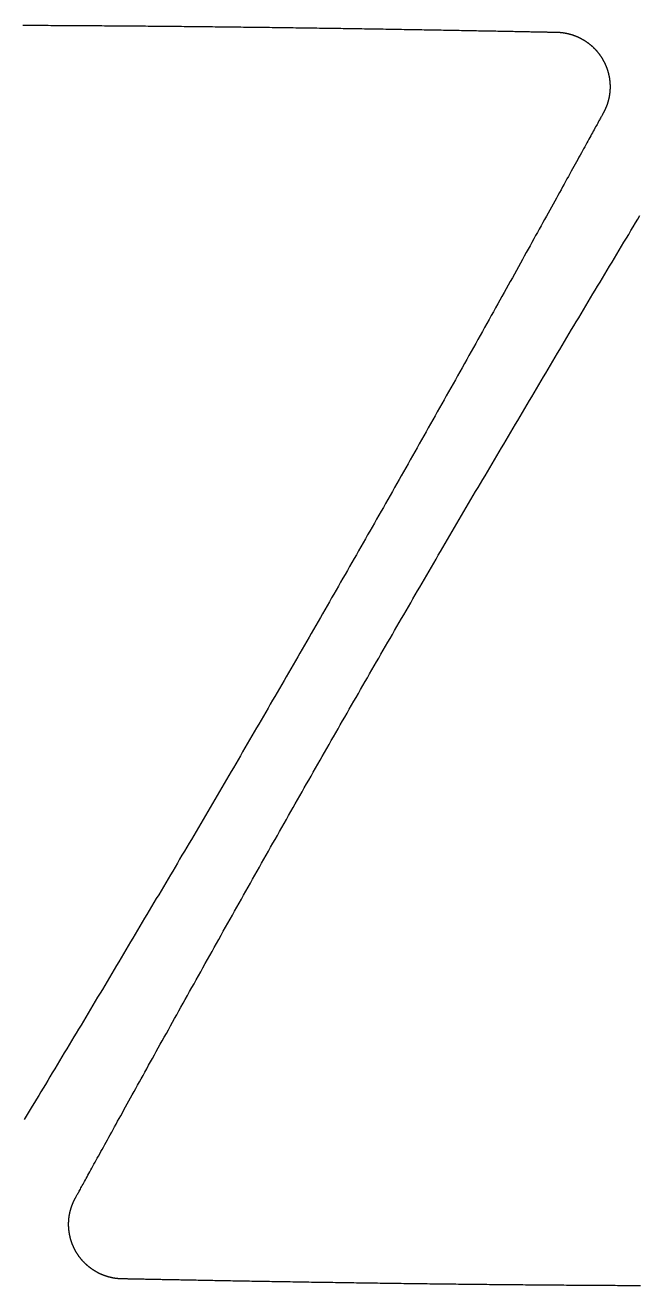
# Model space of a CAD drawing. Extents: x -3 to 136, y 0 to 121.
# Drawn here: x 85.12 to 97.9, y 33.18 to 59.41 of the extents above; entities that cross this region are included whole.
import ezdxf

# ---------------------------------------------------------------- set-up
doc = ezdxf.new("R2010")
doc.units = 0
doc.layers.get('0').update_dxf_attribs({"linetype": 'CONTINUOUS'})

msp = doc.modelspace()

# ---------------------------------------------------------------- linework, layer by layer
for points in [[(85.0726, 59.4125, 0), (85.1257, 59.4122, 0), (85.1789, 59.412, 0), (85.232, 59.4118, 0), (85.2851, 59.4116, 0), (85.3383, 59.4113, 0), (85.3914, 59.4111, 0), (85.4445, 59.4108, 0), (85.4977, 59.4106, 0), (85.5508, 59.4103, 0), (85.604, 59.4101, 0), (85.6571, 59.4098, 0), (85.7103, 59.4095, 0), (85.7634, 59.4093, 0), (85.8166, 59.409, 0), (85.8697, 59.4087, 0), (85.9229, 59.4084, 0), (85.9761, 59.4081, 0), (86.0292, 59.4078, 0), (86.0824, 59.4075, 0), (86.1356, 59.4072, 0), (86.1888, 59.4069, 0), (86.242, 59.4065, 0), (86.2952, 59.4062, 0), (86.3484, 59.4059, 0), (86.4016, 59.4055, 0), (86.4548, 59.4052, 0), (86.508, 59.4049, 0), (86.5612, 59.4045, 0), (86.6145, 59.4041, 0), (86.6677, 59.4038, 0), (86.721, 59.4034, 0), (86.7742, 59.403, 0), (86.8275, 59.4027, 0), (86.8808, 59.4023, 0), (86.9341, 59.4019, 0), (86.9874, 59.4015, 0), (87.0407, 59.4011, 0), (87.094, 59.4007, 0), (87.1473, 59.4003, 0), (87.2007, 59.3999, 0), (87.254, 59.3994, 0), (87.3074, 59.399, 0), (87.3607, 59.3986, 0), (87.4141, 59.3981, 0), (87.4675, 59.3977, 0), (87.5209, 59.3973, 0), (87.5744, 59.3968, 0), (87.6278, 59.3963, 0), (87.6812, 59.3959, 0), (87.7347, 59.3954, 0), (87.7882, 59.3949, 0), (87.8417, 59.3945, 0), (87.8952, 59.394, 0), (87.9487, 59.3935, 0), (88.0022, 59.393, 0), (88.0557, 59.3925, 0), (88.1093, 59.392, 0), (88.1629, 59.3915, 0), (88.2165, 59.391, 0), (88.2701, 59.3905, 0), (88.3237, 59.3899, 0), (88.3774, 59.3894, 0), (88.431, 59.3889, 0), (88.4847, 59.3883, 0), (88.5384, 59.3878, 0), (88.5921, 59.3873, 0), (88.6458, 59.3867, 0), (88.6996, 59.3861, 0), (88.7533, 59.3856, 0), (88.8071, 59.385, 0), (88.8609, 59.3844, 0), (88.9147, 59.3839, 0), (88.9686, 59.3833, 0), (89.0225, 59.3827, 0), (89.0763, 59.3821, 0), (89.1302, 59.3815, 0), (89.1842, 59.3809, 0), (89.2381, 59.3803, 0), (89.2921, 59.3797, 0), (89.3461, 59.3791, 0), (89.4001, 59.3784, 0), (89.4541, 59.3778, 0), (89.5082, 59.3772, 0), (89.5622, 59.3765, 0), (89.6163, 59.3759, 0), (89.6705, 59.3752, 0), (89.7246, 59.3746, 0), (89.7788, 59.3739, 0), (89.833, 59.3733, 0), (89.8872, 59.3726, 0), (89.9415, 59.3719, 0), (89.9957, 59.3712, 0), (90.05, 59.3706, 0), (90.1043, 59.3699, 0), (90.1587, 59.3692, 0), (90.2131, 59.3685, 0), (90.2675, 59.3678, 0), (90.3219, 59.3671, 0), (90.3763, 59.3664, 0), (90.4308, 59.3656, 0), (90.4853, 59.3649, 0), (90.5399, 59.3642, 0), (90.5944, 59.3634, 0), (90.649, 59.3627, 0), (90.7036, 59.362, 0), (90.7583, 59.3612, 0), (90.813, 59.3605, 0), (90.8677, 59.3597, 0), (90.9224, 59.3589, 0), (90.9772, 59.3582, 0), (91.032, 59.3574, 0), (91.0868, 59.3566, 0), (91.1417, 59.3558, 0), (91.1966, 59.3551, 0), (91.2515, 59.3543, 0), (91.3064, 59.3535, 0), (91.3614, 59.3527, 0), (91.4164, 59.3519, 0), (91.4715, 59.351, 0), (91.5266, 59.3502, 0), (91.5817, 59.3494, 0), (91.6368, 59.3486, 0), (91.692, 59.3477, 0), (91.7472, 59.3469, 0), (91.8025, 59.3461, 0), (91.8578, 59.3452, 0), (91.9131, 59.3444, 0), (91.9685, 59.3435, 0), (92.0239, 59.3427, 0), (92.0793, 59.3418, 0), (92.1347, 59.3409, 0), (92.1902, 59.34, 0), (92.2458, 59.3392, 0), (92.3013, 59.3383, 0), (92.3569, 59.3374, 0), (92.4126, 59.3365, 0), (92.4683, 59.3356, 0), (92.5239, 59.3347, 0), (92.5793, 59.3338, 0), (92.6345, 59.3329, 0), (92.6895, 59.332, 0), (92.7442, 59.3311, 0), (92.7987, 59.3302, 0), (92.853, 59.3293, 0), (92.907, 59.3284, 0), (92.9607, 59.3274, 0), (93.0143, 59.3265, 0), (93.0675, 59.3256, 0), (93.1205, 59.3247, 0), (93.1732, 59.3238, 0), (93.2256, 59.3229, 0), (93.2778, 59.322, 0), (93.3297, 59.3211, 0), (93.3812, 59.3202, 0), (93.4325, 59.3194, 0), (93.4835, 59.3185, 0), (93.5342, 59.3176, 0), (93.5845, 59.3167, 0), (93.6346, 59.3158, 0), (93.6843, 59.3149, 0), (93.7337, 59.314, 0), (93.7828, 59.3132, 0), (93.8315, 59.3123, 0), (93.8799, 59.3114, 0), (93.928, 59.3106, 0), (93.9756, 59.3097, 0), (94.023, 59.3089, 0), (94.07, 59.308, 0), (94.1166, 59.3072, 0), (94.1628, 59.3063, 0), (94.2087, 59.3055, 0), (94.2541, 59.3046, 0), (94.2992, 59.3038, 0), (94.3439, 59.303, 0), (94.3882, 59.3022, 0), (94.4321, 59.3013, 0), (94.4756, 59.3005, 0), (94.5187, 59.2997, 0), (94.5613, 59.2989, 0), (94.6036, 59.2981, 0), (94.6454, 59.2974, 0), (94.6868, 59.2966, 0), (94.7277, 59.2958, 0), (94.7682, 59.295, 0), (94.8082, 59.2943, 0), (94.8478, 59.2935, 0), (94.887, 59.2928, 0), (94.9256, 59.2921, 0), (94.9638, 59.2913, 0), (95.0016, 59.2906, 0), (95.0388, 59.2899, 0), (95.0756, 59.2892, 0), (95.1119, 59.2885, 0), (95.1477, 59.2878, 0), (95.183, 59.2871, 0), (95.2177, 59.2864, 0), (95.252, 59.2858, 0), (95.2858, 59.2851, 0), (95.319, 59.2845, 0), (95.3517, 59.2838, 0), (95.3839, 59.2832, 0), (95.4156, 59.2826, 0), (95.4467, 59.282, 0), (95.4773, 59.2814, 0), (95.5073, 59.2808, 0), (95.5368, 59.2802, 0), (95.5657, 59.2797, 0), (95.594, 59.2791, 0), (95.6218, 59.2786, 0), (95.649, 59.278, 0), (95.6756, 59.2775, 0), (95.7016, 59.277, 0), (95.7271, 59.2765, 0), (95.7519, 59.276, 0), (95.7762, 59.2755, 0), (95.7998, 59.2751, 0), (95.8229, 59.2746, 0), (95.8453, 59.2742, 0), (95.8671, 59.2738, 0), (95.8883, 59.2733, 0), (95.9088, 59.2729, 0), (95.9287, 59.2726, 0), (95.948, 59.2722, 0), (95.9666, 59.2718, 0), (95.9846, 59.2715, 0), (96.0019, 59.2711, 0), (96.0186, 59.2708, 0), (96.0346, 59.2705, 0), (96.0499, 59.2702, 0), (96.0645, 59.2699, 0), (96.0785, 59.2697, 0), (96.0918, 59.2694, 0), (96.1043, 59.2692, 0), (96.1162, 59.269, 0), (96.1274, 59.2688, 0), (96.1379, 59.2686, 0), (96.1477, 59.2684, 0), (96.1567, 59.2682, 0), (96.165, 59.2681, 0), (96.1726, 59.268, 0), (96.1795, 59.2679, 0), (96.1857, 59.2678, 0)], [(96.1857, 59.2678, 0), (96.1909, 59.2677, 0), (96.1961, 59.2676, 0), (96.2014, 59.2674, 0), (96.2066, 59.2672, 0), (96.2119, 59.2671, 0), (96.2171, 59.2668, 0), (96.2223, 59.2666, 0), (96.2276, 59.2663, 0), (96.2328, 59.2661, 0), (96.2381, 59.2657, 0), (96.2433, 59.2654, 0), (96.2485, 59.265, 0), (96.2537, 59.2647, 0), (96.259, 59.2643, 0), (96.2642, 59.2638, 0), (96.2694, 59.2634, 0), (96.2746, 59.2629, 0), (96.2798, 59.2624, 0), (96.285, 59.2618, 0), (96.2902, 59.2613, 0), (96.2955, 59.2607, 0), (96.3007, 59.2601, 0), (96.3059, 59.2595, 0), (96.3111, 59.2588, 0), (96.3162, 59.2582, 0), (96.3214, 59.2575, 0), (96.3266, 59.2567, 0), (96.3318, 59.256, 0), (96.337, 59.2552, 0), (96.3422, 59.2544, 0), (96.3473, 59.2536, 0), (96.3525, 59.2528, 0), (96.3577, 59.2519, 0), (96.3628, 59.251, 0), (96.368, 59.2501, 0), (96.3731, 59.2491, 0), (96.3783, 59.2482, 0), (96.3834, 59.2472, 0), (96.3886, 59.2462, 0), (96.3937, 59.2451, 0), (96.3988, 59.2441, 0), (96.404, 59.243, 0), (96.4091, 59.2419, 0), (96.4142, 59.2408, 0), (96.4193, 59.2396, 0), (96.4244, 59.2384, 0), (96.4295, 59.2372, 0), (96.4346, 59.236, 0), (96.4397, 59.2347, 0), (96.4448, 59.2335, 0), (96.4499, 59.2322, 0), (96.455, 59.2308, 0), (96.46, 59.2295, 0), (96.4651, 59.2281, 0), (96.4702, 59.2267, 0), (96.4752, 59.2253, 0), (96.4803, 59.2239, 0), (96.4853, 59.2224, 0), (96.4903, 59.2209, 0), (96.4953, 59.2194, 0), (96.5004, 59.2179, 0), (96.5054, 59.2163, 0), (96.5104, 59.2148, 0), (96.5154, 59.2132, 0), (96.5203, 59.2115, 0), (96.5253, 59.2099, 0), (96.5303, 59.2082, 0), (96.5352, 59.2065, 0), (96.5402, 59.2048, 0), (96.5451, 59.2031, 0), (96.5501, 59.2013, 0), (96.555, 59.1995, 0), (96.5599, 59.1977, 0), (96.5648, 59.1959, 0), (96.5697, 59.194, 0), (96.5746, 59.1921, 0), (96.5795, 59.1902, 0), (96.5844, 59.1883, 0), (96.5892, 59.1864, 0), (96.5941, 59.1844, 0), (96.5989, 59.1824, 0), (96.6038, 59.1804, 0), (96.6086, 59.1784, 0), (96.6134, 59.1763, 0), (96.6182, 59.1743, 0), (96.623, 59.1722, 0), (96.6278, 59.17, 0), (96.6326, 59.1679, 0), (96.6373, 59.1657, 0), (96.6421, 59.1635, 0), (96.6469, 59.1613, 0), (96.6516, 59.1591, 0), (96.6563, 59.1568, 0), (96.661, 59.1546, 0), (96.6658, 59.1523, 0), (96.6704, 59.1499, 0), (96.6751, 59.1476, 0), (96.6798, 59.1452, 0), (96.6845, 59.1429, 0), (96.6891, 59.1404, 0), (96.6938, 59.138, 0), (96.6984, 59.1356, 0), (96.703, 59.1331, 0), (96.7077, 59.1306, 0), (96.7123, 59.1281, 0), (96.7168, 59.1255, 0), (96.7214, 59.123, 0), (96.726, 59.1204, 0), (96.7306, 59.1178, 0), (96.7351, 59.1152, 0), (96.7396, 59.1125, 0), (96.7441, 59.1099, 0), (96.7487, 59.1072, 0), (96.7531, 59.1045, 0), (96.7576, 59.1018, 0), (96.7621, 59.099, 0), (96.7665, 59.0963, 0), (96.771, 59.0935, 0), (96.7754, 59.0907, 0), (96.7798, 59.0878, 0), (96.7842, 59.085, 0), (96.7886, 59.0821, 0), (96.793, 59.0793, 0), (96.7973, 59.0763, 0), (96.8017, 59.0734, 0), (96.806, 59.0705, 0), (96.8103, 59.0675, 0), (96.8146, 59.0645, 0), (96.8189, 59.0615, 0), (96.8231, 59.0585, 0), (96.8274, 59.0555, 0), (96.8316, 59.0524, 0), (96.8359, 59.0493, 0), (96.8401, 59.0462, 0), (96.8443, 59.0431, 0), (96.8485, 59.04, 0), (96.8526, 59.0368, 0), (96.8568, 59.0337, 0), (96.8609, 59.0305, 0), (96.865, 59.0273, 0), (96.8692, 59.024, 0), (96.8732, 59.0208, 0), (96.8773, 59.0175, 0), (96.8814, 59.0142, 0), (96.8854, 59.0109, 0), (96.8895, 59.0076, 0), (96.8935, 59.0043, 0), (96.8975, 59.0009, 0), (96.9015, 58.9975, 0), (96.9054, 58.9941, 0), (96.9094, 58.9907, 0), (96.9133, 58.9873, 0), (96.9173, 58.9838, 0), (96.9212, 58.9804, 0), (96.9251, 58.9769, 0), (96.9289, 58.9734, 0), (96.9328, 58.9699, 0), (96.9366, 58.9663, 0), (96.9405, 58.9628, 0), (96.9443, 58.9592, 0), (96.9481, 58.9556, 0), (96.9518, 58.952, 0), (96.9556, 58.9483, 0), (96.9593, 58.9447, 0), (96.9631, 58.941, 0), (96.9668, 58.9374, 0), (96.9705, 58.9337, 0), (96.9742, 58.9299, 0), (96.9778, 58.9262, 0), (96.9815, 58.9225, 0), (96.9851, 58.9187, 0), (96.9887, 58.9149, 0), (96.9923, 58.9111, 0), (96.9959, 58.9073, 0), (96.9994, 58.9035, 0), (97.003, 58.8996, 0), (97.0065, 58.8958, 0), (97.01, 58.8919, 0), (97.0135, 58.888, 0), (97.017, 58.8841, 0), (97.0204, 58.8801, 0), (97.0239, 58.8762, 0), (97.0273, 58.8722, 0), (97.0307, 58.8682, 0), (97.0341, 58.8642, 0), (97.0374, 58.8602, 0), (97.0408, 58.8562, 0), (97.0441, 58.8521, 0), (97.0474, 58.8481, 0), (97.0507, 58.844, 0), (97.054, 58.8399, 0), (97.0572, 58.8358, 0), (97.0605, 58.8317, 0), (97.0637, 58.8275, 0), (97.0669, 58.8234, 0), (97.0701, 58.8192, 0), (97.0733, 58.815, 0), (97.0764, 58.8108, 0), (97.0795, 58.8066, 0), (97.0826, 58.8024, 0), (97.0857, 58.7981, 0), (97.0888, 58.7939, 0), (97.0918, 58.7896, 0), (97.0948, 58.7853, 0), (97.0978, 58.781, 0), (97.1008, 58.7767, 0), (97.1038, 58.7724, 0), (97.1067, 58.7681, 0), (97.1096, 58.7637, 0), (97.1125, 58.7594, 0), (97.1154, 58.755, 0), (97.1183, 58.7506, 0), (97.1211, 58.7462, 0), (97.1239, 58.7418, 0), (97.1267, 58.7374, 0), (97.1295, 58.733, 0), (97.1323, 58.7285, 0), (97.135, 58.7241, 0), (97.1377, 58.7196, 0), (97.1404, 58.7151, 0), (97.1431, 58.7106, 0), (97.1457, 58.7061, 0), (97.1484, 58.7016, 0), (97.151, 58.6971, 0), (97.1536, 58.6925, 0), (97.1561, 58.688, 0), (97.1587, 58.6834, 0), (97.1612, 58.6789, 0), (97.1637, 58.6743, 0), (97.1662, 58.6697, 0), (97.1687, 58.6651, 0), (97.1711, 58.6605, 0), (97.1735, 58.6558, 0), (97.1759, 58.6512, 0), (97.1783, 58.6465, 0), (97.1807, 58.6419, 0), (97.183, 58.6372, 0), (97.1853, 58.6325, 0), (97.1876, 58.6278, 0), (97.1899, 58.6231, 0), (97.1921, 58.6184, 0), (97.1944, 58.6137, 0), (97.1966, 58.6089, 0), (97.1987, 58.6042, 0), (97.2009, 58.5994, 0), (97.203, 58.5947, 0), (97.2052, 58.5899, 0), (97.2073, 58.5851, 0), (97.2093, 58.5803, 0), (97.2114, 58.5755, 0), (97.2134, 58.5707, 0), (97.2154, 58.5659, 0), (97.2174, 58.561, 0), (97.2194, 58.5562, 0), (97.2213, 58.5513, 0), (97.2233, 58.5465, 0), (97.2252, 58.5416, 0), (97.227, 58.5367, 0), (97.2289, 58.5318, 0), (97.2307, 58.5269, 0), (97.2325, 58.522, 0), (97.2343, 58.5171, 0), (97.2361, 58.5122, 0), (97.2378, 58.5072, 0), (97.2395, 58.5023, 0), (97.2412, 58.4973, 0), (97.2429, 58.4924, 0), (97.2446, 58.4874, 0), (97.2462, 58.4824, 0), (97.2478, 58.4774, 0), (97.2494, 58.4724, 0), (97.251, 58.4674, 0), (97.2525, 58.4624, 0), (97.254, 58.4574, 0), (97.2555, 58.4524, 0), (97.257, 58.4474, 0), (97.2584, 58.4423, 0), (97.2599, 58.4373, 0), (97.2613, 58.4322, 0), (97.2626, 58.4271, 0), (97.264, 58.4221, 0), (97.2653, 58.417, 0), (97.2666, 58.4119, 0), (97.2679, 58.4068, 0), (97.2692, 58.4018, 0), (97.2704, 58.3967, 0), (97.2716, 58.3916, 0), (97.2728, 58.3865, 0), (97.274, 58.3814, 0), (97.2751, 58.3762, 0), (97.2762, 58.3711, 0), (97.2773, 58.366, 0), (97.2784, 58.3609, 0), (97.2794, 58.3558, 0), (97.2805, 58.3506, 0), (97.2815, 58.3455, 0), (97.2824, 58.3403, 0), (97.2834, 58.3352, 0), (97.2843, 58.3301, 0), (97.2852, 58.3249, 0), (97.2861, 58.3197, 0), (97.287, 58.3146, 0), (97.2878, 58.3094, 0), (97.2886, 58.3043, 0), (97.2894, 58.2991, 0), (97.2902, 58.2939, 0), (97.2909, 58.2887, 0), (97.2916, 58.2836, 0), (97.2923, 58.2784, 0), (97.293, 58.2732, 0), (97.2936, 58.268, 0), (97.2942, 58.2628, 0), (97.2948, 58.2576, 0), (97.2954, 58.2524, 0), (97.2959, 58.2473, 0), (97.2965, 58.2421, 0), (97.297, 58.2369, 0), (97.2974, 58.2317, 0), (97.2979, 58.2264, 0), (97.2983, 58.2212, 0), (97.2987, 58.216, 0), (97.2991, 58.2108, 0), (97.2994, 58.2056, 0), (97.2998, 58.2004, 0), (97.3001, 58.1952, 0), (97.3004, 58.19, 0), (97.3006, 58.1847, 0), (97.3009, 58.1795, 0), (97.3011, 58.1743, 0), (97.3013, 58.1691, 0), (97.3014, 58.1639, 0), (97.3016, 58.1586, 0), (97.3017, 58.1534, 0), (97.3018, 58.1482, 0), (97.3018, 58.143, 0), (97.3019, 58.1377, 0), (97.3019, 58.1325, 0), (97.3019, 58.1273, 0), (97.3019, 58.1221, 0), (97.3018, 58.1168, 0), (97.3017, 58.1116, 0), (97.3016, 58.1064, 0), (97.3015, 58.1011, 0), (97.3014, 58.0959, 0), (97.3012, 58.0907, 0), (97.301, 58.0855, 0), (97.3008, 58.0802, 0), (97.3005, 58.075, 0), (97.3002, 58.0698, 0), (97.2999, 58.0646, 0), (97.2996, 58.0593, 0), (97.2993, 58.0541, 0), (97.2989, 58.0489, 0), (97.2985, 58.0437, 0), (97.2981, 58.0384, 0), (97.2977, 58.0332, 0), (97.2972, 58.028, 0), (97.2967, 58.0228, 0), (97.2962, 58.0176, 0), (97.2957, 58.0123, 0), (97.2951, 58.0071, 0), (97.2945, 58.0019, 0), (97.2939, 57.9967, 0), (97.2933, 57.9915, 0), (97.2926, 57.9863, 0), (97.2919, 57.9811, 0), (97.2912, 57.9759, 0), (97.2905, 57.9707, 0), (97.2897, 57.9655, 0), (97.289, 57.9603, 0), (97.2882, 57.9552, 0), (97.2873, 57.95, 0), (97.2865, 57.9448, 0), (97.2856, 57.9396, 0), (97.2847, 57.9345, 0), (97.2838, 57.9293, 0), (97.2829, 57.9242, 0), (97.2819, 57.919, 0), (97.2809, 57.9139, 0), (97.2799, 57.9088, 0), (97.2788, 57.9036, 0), (97.2778, 57.8985, 0), (97.2767, 57.8934, 0), (97.2756, 57.8883, 0), (97.2745, 57.8832, 0), (97.2733, 57.8781, 0), (97.2721, 57.873, 0), (97.2709, 57.8679, 0), (97.2697, 57.8628, 0), (97.2684, 57.8578, 0), (97.2672, 57.8527, 0), (97.2659, 57.8476, 0), (97.2645, 57.8426, 0), (97.2632, 57.8375, 0), (97.2618, 57.8325, 0), (97.2605, 57.8274, 0), (97.259, 57.8224, 0), (97.2576, 57.8174, 0), (97.2561, 57.8124, 0), (97.2547, 57.8074, 0), (97.2532, 57.8024, 0), (97.2516, 57.7974, 0), (97.2501, 57.7924, 0), (97.2485, 57.7874, 0), (97.2469, 57.7824, 0), (97.2453, 57.7775, 0), (97.2436, 57.7725, 0), (97.242, 57.7676, 0), (97.2403, 57.7626, 0), (97.2386, 57.7577, 0), (97.2368, 57.7528, 0), (97.2351, 57.7478, 0), (97.2333, 57.7429, 0), (97.2315, 57.738, 0), (97.2297, 57.7331, 0), (97.2278, 57.7282, 0), (97.2259, 57.7234, 0), (97.224, 57.7185, 0), (97.2221, 57.7136, 0), (97.2202, 57.7088, 0), (97.2182, 57.7039, 0), (97.2162, 57.6991, 0), (97.2142, 57.6943, 0), (97.2122, 57.6895, 0), (97.2101, 57.6847, 0), (97.2081, 57.6799, 0), (97.206, 57.6751, 0), (97.2038, 57.6703, 0), (97.2017, 57.6655, 0), (97.1995, 57.6608, 0), (97.1973, 57.656, 0), (97.1951, 57.6513, 0), (97.1929, 57.6465, 0), (97.1906, 57.6418, 0), (97.1884, 57.6371, 0), (97.1861, 57.6324, 0), (97.1837, 57.6277, 0), (97.1814, 57.623, 0), (97.179, 57.6183, 0), (97.1766, 57.6137, 0), (97.1742, 57.609, 0), (97.1718, 57.6044, 0), (97.1693, 57.5998, 0), (97.1669, 57.5951, 0), (97.1644, 57.5905, 0), (97.1619, 57.5859, 0), (97.1593, 57.5813, 0)], [(97.1593, 57.5813, 0), (97.1547, 57.5732, 0), (97.1495, 57.5636, 0), (97.1434, 57.5528, 0), (97.1367, 57.5406, 0), (97.1292, 57.5271, 0), (97.1211, 57.5123, 0), (97.1122, 57.4963, 0), (97.1027, 57.4789, 0), (97.0924, 57.4604, 0), (97.0815, 57.4405, 0), (97.0699, 57.4194, 0), (97.0576, 57.3971, 0), (97.0446, 57.3736, 0), (97.031, 57.3489, 0), (97.0168, 57.323, 0), (97.0018, 57.2959, 0), (96.9863, 57.2676, 0), (96.9701, 57.2382, 0), (96.9532, 57.2076, 0), (96.9358, 57.1759, 0), (96.9177, 57.143, 0), (96.899, 57.1091, 0), (96.8797, 57.074, 0), (96.8598, 57.0378, 0), (96.8393, 57.0006, 0), (96.8182, 56.9623, 0), (96.7965, 56.9229, 0), (96.7742, 56.8825, 0), (96.7514, 56.841, 0), (96.728, 56.7985, 0), (96.704, 56.755, 0), (96.6795, 56.7105, 0), (96.6544, 56.665, 0), (96.6288, 56.6185, 0), (96.6027, 56.5711, 0), (96.576, 56.5226, 0), (96.5488, 56.4733, 0), (96.521, 56.423, 0), (96.4928, 56.3717, 0), (96.464, 56.3196, 0), (96.4347, 56.2665, 0), (96.405, 56.2126, 0), (96.3747, 56.1578, 0), (96.344, 56.1021, 0), (96.3127, 56.0455, 0), (96.281, 55.9881, 0), (96.2489, 55.9299, 0), (96.2162, 55.8708, 0), (96.1831, 55.8109, 0), (96.1496, 55.7502, 0), (96.1156, 55.6887, 0), (96.0812, 55.6265, 0), (96.0463, 55.5634, 0), (96.011, 55.4996, 0), (95.9753, 55.4351, 0), (95.9392, 55.3698, 0), (95.9026, 55.3038, 0), (95.8657, 55.237, 0), (95.8284, 55.1696, 0), (95.7906, 55.1015, 0), (95.7525, 55.0327, 0), (95.714, 54.9632, 0), (95.6751, 54.893, 0), (95.6359, 54.8222, 0), (95.5962, 54.7508, 0), (95.5563, 54.6788, 0), (95.5159, 54.6061, 0), (95.4753, 54.5328, 0), (95.4343, 54.459, 0), (95.3929, 54.3845, 0), (95.3512, 54.3095, 0), (95.3092, 54.2339, 0), (95.2669, 54.1578, 0), (95.2243, 54.0811, 0), (95.1814, 54.0039, 0), (95.1381, 53.9262, 0), (95.0946, 53.848, 0), (95.0508, 53.7693, 0), (95.0067, 53.6901, 0), (94.9623, 53.6104, 0), (94.9176, 53.5303, 0), (94.8727, 53.4497, 0), (94.8276, 53.3687, 0), (94.7821, 53.2873, 0), (94.7365, 53.2054, 0), (94.6906, 53.1232, 0), (94.6444, 53.0405, 0), (94.598, 52.9575, 0), (94.5514, 52.8741, 0), (94.5046, 52.7903, 0), (94.4576, 52.7062, 0), (94.4103, 52.6218, 0), (94.3631, 52.5374, 0), (94.3159, 52.4531, 0), (94.2687, 52.3689, 0), (94.2216, 52.2847, 0), (94.1745, 52.2006, 0), (94.1273, 52.1166, 0), (94.0803, 52.0327, 0), (94.0332, 51.9488, 0), (93.9862, 51.865, 0), (93.9391, 51.7813, 0), (93.8921, 51.6976, 0), (93.8451, 51.614, 0), (93.7982, 51.5305, 0), (93.7512, 51.447, 0), (93.7043, 51.3636, 0), (93.6574, 51.2802, 0), (93.6105, 51.1969, 0), (93.5636, 51.1137, 0), (93.5167, 51.0305, 0), (93.4698, 50.9474, 0), (93.423, 50.8644, 0), (93.3762, 50.7814, 0), (93.3293, 50.6984, 0), (93.2825, 50.6155, 0), (93.2357, 50.5327, 0), (93.1889, 50.4499, 0), (93.1421, 50.3671, 0), (93.0953, 50.2844, 0), (93.0486, 50.2017, 0), (93.0018, 50.1191, 0), (92.955, 50.0365, 0), (92.9083, 49.954, 0), (92.8615, 49.8715, 0), (92.8147, 49.7891, 0), (92.768, 49.7066, 0), (92.7212, 49.6243, 0), (92.6745, 49.5419, 0), (92.6277, 49.4596, 0), (92.581, 49.3773, 0), (92.5342, 49.2951, 0), (92.4875, 49.2129, 0), (92.4407, 49.1307, 0), (92.3939, 49.0485, 0), (92.3472, 48.9664, 0), (92.3004, 48.8843, 0), (92.2536, 48.8022, 0), (92.2068, 48.7202, 0), (92.16, 48.6381, 0), (92.1132, 48.5561, 0), (92.0664, 48.4741, 0), (92.0196, 48.3922, 0), (91.9728, 48.3102, 0), (91.9259, 48.2283, 0), (91.8791, 48.1463, 0), (91.8322, 48.0644, 0), (91.7854, 47.9825, 0), (91.7385, 47.9007, 0), (91.6916, 47.8188, 0), (91.6446, 47.7369, 0), (91.5977, 47.655, 0), (91.5508, 47.5732, 0), (91.5038, 47.4913, 0), (91.4568, 47.4095, 0), (91.4098, 47.3277, 0), (91.3628, 47.2458, 0), (91.3157, 47.164, 0), (91.2687, 47.0821, 0), (91.2216, 47.0003, 0), (91.1745, 46.9185, 0), (91.1273, 46.8366, 0), (91.0802, 46.7547, 0), (91.033, 46.6729, 0), (90.9858, 46.591, 0), (90.9386, 46.5091, 0), (90.8913, 46.4272, 0), (90.844, 46.3453, 0), (90.7967, 46.2634, 0), (90.7494, 46.1815, 0), (90.702, 46.0995, 0), (90.6546, 46.0176, 0), (90.6072, 45.9356, 0), (90.5597, 45.8536, 0), (90.5122, 45.7716, 0), (90.4647, 45.6895, 0), (90.4171, 45.6075, 0), (90.3695, 45.5254, 0), (90.3219, 45.4433, 0), (90.2742, 45.3611, 0), (90.2265, 45.279, 0), (90.1788, 45.1968, 0), (90.131, 45.1145, 0), (90.0832, 45.0323, 0), (90.0353, 44.95, 0), (89.9874, 44.8677, 0), (89.9395, 44.7853, 0), (89.8915, 44.7029, 0), (89.8435, 44.6205, 0), (89.7954, 44.538, 0), (89.7473, 44.4555, 0), (89.6992, 44.373, 0), (89.651, 44.2904, 0), (89.6027, 44.2077, 0), (89.5544, 44.125, 0), (89.5061, 44.0423, 0), (89.4577, 43.9595, 0), (89.4093, 43.8767, 0), (89.3608, 43.7938, 0), (89.3123, 43.7109, 0), (89.2637, 43.6279, 0), (89.215, 43.5449, 0), (89.1664, 43.4618, 0), (89.1176, 43.3787, 0), (89.0688, 43.2955, 0), (89.0201, 43.2125, 0), (88.9714, 43.1295, 0), (88.9227, 43.0465, 0), (88.874, 42.9637, 0), (88.8253, 42.8809, 0), (88.7767, 42.7981, 0), (88.728, 42.7154, 0), (88.6794, 42.6328, 0), (88.6308, 42.5502, 0), (88.5822, 42.4677, 0), (88.5336, 42.3852, 0), (88.485, 42.3027, 0), (88.4364, 42.2203, 0), (88.3878, 42.138, 0), (88.3392, 42.0557, 0), (88.2907, 41.9734, 0), (88.2421, 41.8911, 0), (88.1935, 41.8089, 0), (88.1449, 41.7267, 0), (88.0963, 41.6446, 0), (88.0478, 41.5624, 0), (87.9992, 41.4803, 0), (87.9506, 41.3982, 0), (87.902, 41.3161, 0), (87.8533, 41.2341, 0), (87.8047, 41.152, 0), (87.7561, 41.07, 0), (87.7074, 40.988, 0), (87.6587, 40.906, 0), (87.6101, 40.8239, 0), (87.5614, 40.7419, 0), (87.5126, 40.6599, 0), (87.4639, 40.5779, 0), (87.4151, 40.4959, 0), (87.3663, 40.4138, 0), (87.3175, 40.3318, 0), (87.2687, 40.2498, 0), (87.2198, 40.1677, 0), (87.171, 40.0856, 0), (87.122, 40.0035, 0), (87.0731, 39.9214, 0), (87.0241, 39.8392, 0), (86.9751, 39.7571, 0), (86.9261, 39.6749, 0), (86.877, 39.5927, 0), (86.8279, 39.5104, 0), (86.7787, 39.4281, 0), (86.7295, 39.3458, 0), (86.6803, 39.2634, 0), (86.631, 39.181, 0), (86.5817, 39.0985, 0), (86.5323, 39.016, 0), (86.4829, 38.9335, 0), (86.4335, 38.8509, 0), (86.384, 38.7682, 0), (86.3344, 38.6855, 0), (86.2848, 38.6028, 0), (86.2352, 38.5199, 0), (86.1855, 38.4371, 0), (86.1357, 38.3541, 0), (86.0859, 38.2711, 0), (86.036, 38.188, 0), (85.9861, 38.1048, 0), (85.9361, 38.0216, 0), (85.886, 37.9383, 0), (85.8359, 37.8549, 0), (85.786, 37.7719, 0), (85.7365, 37.6896, 0), (85.6875, 37.6081, 0), (85.6389, 37.5274, 0), (85.5909, 37.4476, 0), (85.5434, 37.3687, 0), (85.4964, 37.2907, 0), (85.4501, 37.2137, 0), (85.4043, 37.1377, 0), (85.3591, 37.0628, 0), (85.3146, 36.9889, 0), (85.2707, 36.9161, 0), (85.2275, 36.8444, 0), (85.1849, 36.7739, 0), (85.1431, 36.7047, 0), (85.1021, 36.6366, 0)], [(86.1692, 35.0056, 0), (86.1738, 35.0138, 0), (86.1791, 35.0234, 0), (86.1851, 35.0342, 0), (86.1919, 35.0464, 0), (86.1993, 35.0599, 0), (86.2075, 35.0746, 0), (86.2163, 35.0907, 0), (86.2259, 35.108, 0), (86.2361, 35.1266, 0), (86.2471, 35.1465, 0), (86.2587, 35.1675, 0), (86.271, 35.1898, 0), (86.2839, 35.2134, 0), (86.2975, 35.2381, 0), (86.3118, 35.264, 0), (86.3267, 35.2911, 0), (86.3423, 35.3194, 0), (86.3585, 35.3488, 0), (86.3753, 35.3794, 0), (86.3928, 35.4111, 0), (86.4109, 35.4439, 0), (86.4296, 35.4779, 0), (86.4489, 35.513, 0), (86.4688, 35.5491, 0), (86.4893, 35.5864, 0), (86.5104, 35.6247, 0), (86.532, 35.6641, 0), (86.5543, 35.7045, 0), (86.5771, 35.746, 0), (86.6005, 35.7884, 0), (86.6245, 35.8319, 0), (86.649, 35.8765, 0), (86.6741, 35.922, 0), (86.6997, 35.9684, 0), (86.7259, 36.0159, 0), (86.7526, 36.0643, 0), (86.7798, 36.1137, 0), (86.8075, 36.164, 0), (86.8358, 36.2152, 0), (86.8646, 36.2674, 0), (86.8938, 36.3204, 0), (86.9236, 36.3744, 0), (86.9538, 36.4292, 0), (86.9846, 36.4849, 0), (87.0158, 36.5415, 0), (87.0475, 36.5989, 0), (87.0797, 36.6571, 0), (87.1123, 36.7162, 0), (87.1454, 36.7761, 0), (87.179, 36.8368, 0), (87.2129, 36.8982, 0), (87.2474, 36.9605, 0), (87.2822, 37.0236, 0), (87.3175, 37.0874, 0), (87.3532, 37.1519, 0), (87.3894, 37.2172, 0), (87.4259, 37.2832, 0), (87.4629, 37.3499, 0), (87.5002, 37.4174, 0), (87.5379, 37.4855, 0), (87.5761, 37.5543, 0), (87.6146, 37.6238, 0), (87.6534, 37.6939, 0), (87.6927, 37.7647, 0), (87.7323, 37.8362, 0), (87.7723, 37.9082, 0), (87.8126, 37.9809, 0), (87.8533, 38.0542, 0), (87.8943, 38.128, 0), (87.9356, 38.2025, 0), (87.9773, 38.2775, 0), (88.0193, 38.3531, 0), (88.0616, 38.4292, 0), (88.1043, 38.5059, 0), (88.1472, 38.5831, 0), (88.1904, 38.6608, 0), (88.234, 38.739, 0), (88.2778, 38.8177, 0), (88.3219, 38.8969, 0), (88.3663, 38.9765, 0), (88.4109, 39.0567, 0), (88.4558, 39.1372, 0), (88.501, 39.2182, 0), (88.5464, 39.2997, 0), (88.5921, 39.3815, 0), (88.638, 39.4638, 0), (88.6841, 39.5464, 0), (88.7305, 39.6295, 0), (88.7771, 39.7129, 0), (88.824, 39.7966, 0), (88.871, 39.8807, 0), (88.9182, 39.9651, 0), (88.9654, 40.0495, 0), (89.0126, 40.1339, 0), (89.0598, 40.2181, 0), (89.107, 40.3023, 0), (89.1541, 40.3863, 0), (89.2012, 40.4704, 0), (89.2483, 40.5543, 0), (89.2954, 40.6382, 0), (89.3424, 40.722, 0), (89.3894, 40.8057, 0), (89.4364, 40.8894, 0), (89.4834, 40.973, 0), (89.5304, 41.0565, 0), (89.5773, 41.14, 0), (89.6243, 41.2234, 0), (89.6712, 41.3067, 0), (89.7181, 41.39, 0), (89.765, 41.4733, 0), (89.8118, 41.5564, 0), (89.8587, 41.6395, 0), (89.9056, 41.7226, 0), (89.9524, 41.8056, 0), (89.9992, 41.8886, 0), (90.046, 41.9715, 0), (90.0928, 42.0543, 0), (90.1396, 42.1371, 0), (90.1864, 42.2199, 0), (90.2332, 42.3026, 0), (90.28, 42.3852, 0), (90.3268, 42.4679, 0), (90.3735, 42.5504, 0), (90.4203, 42.633, 0), (90.4671, 42.7155, 0), (90.5138, 42.7979, 0), (90.5606, 42.8803, 0), (90.6073, 42.9627, 0), (90.6541, 43.0451, 0), (90.7008, 43.1274, 0), (90.7476, 43.2096, 0), (90.7943, 43.2919, 0), (90.8411, 43.3741, 0), (90.8879, 43.4563, 0), (90.9346, 43.5384, 0), (90.9814, 43.6206, 0), (91.0282, 43.7027, 0), (91.0749, 43.7847, 0), (91.1217, 43.8668, 0), (91.1685, 43.9488, 0), (91.2153, 44.0308, 0), (91.2621, 44.1128, 0), (91.3089, 44.1948, 0), (91.3558, 44.2768, 0), (91.4026, 44.3587, 0), (91.4495, 44.4406, 0), (91.4963, 44.5225, 0), (91.5432, 44.6044, 0), (91.5901, 44.6863, 0), (91.637, 44.7682, 0), (91.6839, 44.8501, 0), (91.7308, 44.9319, 0), (91.7778, 45.0138, 0), (91.8248, 45.0956, 0), (91.8717, 45.1775, 0), (91.9187, 45.2593, 0), (91.9658, 45.3412, 0), (92.0128, 45.423, 0), (92.0599, 45.5048, 0), (92.107, 45.5867, 0), (92.1541, 45.6685, 0), (92.2012, 45.7504, 0), (92.2484, 45.8322, 0), (92.2955, 45.9141, 0), (92.3427, 45.996, 0), (92.39, 46.0778, 0), (92.4372, 46.1597, 0), (92.4845, 46.2416, 0), (92.5318, 46.3235, 0), (92.5792, 46.4055, 0), (92.6265, 46.4874, 0), (92.6739, 46.5694, 0), (92.7214, 46.6514, 0), (92.7688, 46.7334, 0), (92.8163, 46.8154, 0), (92.8639, 46.8974, 0), (92.9114, 46.9795, 0), (92.959, 47.0616, 0), (93.0066, 47.1437, 0), (93.0543, 47.2258, 0), (93.102, 47.308, 0), (93.1498, 47.3902, 0), (93.1975, 47.4724, 0), (93.2454, 47.5547, 0), (93.2932, 47.637, 0), (93.3411, 47.7193, 0), (93.3891, 47.8017, 0), (93.437, 47.8841, 0), (93.4851, 47.9665, 0), (93.5331, 48.049, 0), (93.5812, 48.1315, 0), (93.6294, 48.214, 0), (93.6776, 48.2966, 0), (93.7258, 48.3792, 0), (93.7741, 48.4619, 0), (93.8225, 48.5447, 0), (93.8708, 48.6274, 0), (93.9193, 48.7103, 0), (93.9678, 48.7931, 0), (94.0163, 48.8761, 0), (94.0649, 48.959, 0), (94.1135, 49.0421, 0), (94.1622, 49.1251, 0), (94.2109, 49.2083, 0), (94.2597, 49.2914, 0), (94.3084, 49.3745, 0), (94.3572, 49.4575, 0), (94.4059, 49.5404, 0), (94.4546, 49.6233, 0), (94.5032, 49.7061, 0), (94.5519, 49.7888, 0), (94.6005, 49.8715, 0), (94.6491, 49.9542, 0), (94.6978, 50.0368, 0), (94.7464, 50.1193, 0), (94.795, 50.2018, 0), (94.8436, 50.2842, 0), (94.8922, 50.3666, 0), (94.9407, 50.449, 0), (94.9893, 50.5313, 0), (95.0379, 50.6136, 0), (95.0865, 50.6958, 0), (95.135, 50.7781, 0), (95.1836, 50.8602, 0), (95.2322, 50.9424, 0), (95.2808, 51.0245, 0), (95.3294, 51.1067, 0), (95.378, 51.1887, 0), (95.4266, 51.2708, 0), (95.4752, 51.3529, 0), (95.5238, 51.4349, 0), (95.5725, 51.517, 0), (95.6211, 51.599, 0), (95.6698, 51.681, 0), (95.7185, 51.763, 0), (95.7672, 51.845, 0), (95.8159, 51.9271, 0), (95.8647, 52.0091, 0), (95.9134, 52.0911, 0), (95.9622, 52.1731, 0), (96.011, 52.2552, 0), (96.0598, 52.3372, 0), (96.1087, 52.4193, 0), (96.1576, 52.5014, 0), (96.2065, 52.5835, 0), (96.2555, 52.6656, 0), (96.3044, 52.7477, 0), (96.3534, 52.8299, 0), (96.4025, 52.9121, 0), (96.4516, 52.9943, 0), (96.5007, 53.0766, 0), (96.5498, 53.1589, 0), (96.599, 53.2412, 0), (96.6483, 53.3236, 0), (96.6975, 53.406, 0), (96.7469, 53.4884, 0), (96.7962, 53.5709, 0), (96.8456, 53.6535, 0), (96.8951, 53.7361, 0), (96.9446, 53.8187, 0), (96.9941, 53.9014, 0), (97.0437, 53.9842, 0), (97.0934, 54.067, 0), (97.1431, 54.1499, 0), (97.1929, 54.2329, 0), (97.2427, 54.3159, 0), (97.2925, 54.399, 0), (97.3425, 54.4821, 0), (97.3925, 54.5654, 0), (97.4425, 54.6487, 0), (97.4926, 54.732, 0), (97.5426, 54.8151, 0), (97.5921, 54.8974, 0), (97.6411, 54.9789, 0), (97.6896, 55.0596, 0), (97.7377, 55.1394, 0), (97.7852, 55.2183, 0), (97.8321, 55.2963, 0), (97.8785, 55.3733, 0), (97.9243, 55.4492, 0)], [(87.1429, 33.3192, 0), (87.1377, 33.3193, 0), (87.1324, 33.3194, 0), (87.1272, 33.3196, 0), (87.1219, 33.3197, 0), (87.1167, 33.3199, 0), (87.1114, 33.3201, 0), (87.1062, 33.3204, 0), (87.101, 33.3206, 0), (87.0957, 33.3209, 0), (87.0905, 33.3212, 0), (87.0853, 33.3216, 0), (87.08, 33.3219, 0), (87.0748, 33.3223, 0), (87.0696, 33.3227, 0), (87.0644, 33.3231, 0), (87.0592, 33.3236, 0), (87.0539, 33.3241, 0), (87.0487, 33.3246, 0), (87.0435, 33.3251, 0), (87.0383, 33.3257, 0), (87.0331, 33.3263, 0), (87.0279, 33.3269, 0), (87.0227, 33.3275, 0), (87.0175, 33.3281, 0), (87.0123, 33.3288, 0), (87.0071, 33.3295, 0), (87.0019, 33.3302, 0), (86.9967, 33.331, 0), (86.9916, 33.3318, 0), (86.9864, 33.3326, 0), (86.9812, 33.3334, 0), (86.9761, 33.3342, 0), (86.9709, 33.3351, 0), (86.9657, 33.336, 0), (86.9606, 33.3369, 0), (86.9554, 33.3378, 0), (86.9503, 33.3388, 0), (86.9451, 33.3398, 0), (86.94, 33.3408, 0), (86.9348, 33.3418, 0), (86.9297, 33.3429, 0), (86.9246, 33.344, 0), (86.9195, 33.3451, 0), (86.9143, 33.3462, 0), (86.9092, 33.3474, 0), (86.9041, 33.3486, 0), (86.899, 33.3498, 0), (86.8939, 33.351, 0), (86.8888, 33.3522, 0), (86.8838, 33.3535, 0), (86.8787, 33.3548, 0), (86.8736, 33.3561, 0), (86.8685, 33.3575, 0), (86.8635, 33.3588, 0), (86.8584, 33.3602, 0), (86.8533, 33.3617, 0), (86.8483, 33.3631, 0), (86.8433, 33.3646, 0), (86.8382, 33.366, 0), (86.8332, 33.3676, 0), (86.8282, 33.3691, 0), (86.8232, 33.3706, 0), (86.8182, 33.3722, 0), (86.8132, 33.3738, 0), (86.8082, 33.3754, 0), (86.8032, 33.3771, 0), (86.7983, 33.3788, 0), (86.7933, 33.3805, 0), (86.7884, 33.3822, 0), (86.7834, 33.3839, 0), (86.7785, 33.3857, 0), (86.7736, 33.3875, 0), (86.7686, 33.3893, 0), (86.7637, 33.3911, 0), (86.7588, 33.393, 0), (86.754, 33.3948, 0), (86.7491, 33.3967, 0), (86.7442, 33.3986, 0), (86.7393, 33.4006, 0), (86.7345, 33.4026, 0), (86.7296, 33.4045, 0), (86.7248, 33.4066, 0), (86.72, 33.4086, 0), (86.7152, 33.4106, 0), (86.7103, 33.4127, 0), (86.7055, 33.4148, 0), (86.7008, 33.4169, 0), (86.696, 33.4191, 0), (86.6912, 33.4212, 0), (86.6864, 33.4234, 0), (86.6817, 33.4256, 0), (86.677, 33.4279, 0), (86.6722, 33.4301, 0), (86.6675, 33.4324, 0), (86.6628, 33.4347, 0), (86.6581, 33.437, 0), (86.6534, 33.4394, 0), (86.6487, 33.4417, 0), (86.6441, 33.4441, 0), (86.6394, 33.4465, 0), (86.6348, 33.449, 0), (86.6301, 33.4514, 0), (86.6255, 33.4539, 0), (86.6209, 33.4564, 0), (86.6163, 33.4589, 0), (86.6117, 33.4614, 0), (86.6071, 33.464, 0), (86.6026, 33.4666, 0), (86.598, 33.4692, 0), (86.5935, 33.4718, 0), (86.5889, 33.4744, 0), (86.5844, 33.4771, 0), (86.5799, 33.4798, 0), (86.5754, 33.4825, 0), (86.5709, 33.4852, 0), (86.5665, 33.4879, 0), (86.562, 33.4907, 0), (86.5576, 33.4935, 0), (86.5532, 33.4963, 0), (86.5487, 33.4991, 0), (86.5443, 33.502, 0), (86.54, 33.5048, 0), (86.5356, 33.5077, 0), (86.5312, 33.5106, 0), (86.5269, 33.5135, 0), (86.5226, 33.5165, 0), (86.5183, 33.5195, 0), (86.514, 33.5224, 0), (86.5097, 33.5254, 0), (86.5054, 33.5285, 0), (86.5011, 33.5315, 0), (86.4969, 33.5346, 0), (86.4927, 33.5376, 0), (86.4885, 33.5407, 0), (86.4843, 33.5438, 0), (86.4801, 33.547, 0), (86.4759, 33.5501, 0), (86.4718, 33.5533, 0), (86.4676, 33.5565, 0), (86.4635, 33.5597, 0), (86.4594, 33.5629, 0), (86.4553, 33.5662, 0), (86.4512, 33.5695, 0), (86.4472, 33.5727, 0), (86.4431, 33.576, 0), (86.4391, 33.5794, 0), (86.4351, 33.5827, 0), (86.4311, 33.5861, 0), (86.4271, 33.5894, 0), (86.4231, 33.5928, 0), (86.4192, 33.5963, 0), (86.4152, 33.5997, 0), (86.4113, 33.6031, 0), (86.4074, 33.6066, 0), (86.4035, 33.6101, 0), (86.3996, 33.6136, 0), (86.3958, 33.6171, 0), (86.3919, 33.6207, 0), (86.3881, 33.6242, 0), (86.3843, 33.6278, 0), (86.3805, 33.6314, 0), (86.3767, 33.635, 0), (86.373, 33.6386, 0), (86.3692, 33.6423, 0), (86.3655, 33.6459, 0), (86.3618, 33.6496, 0), (86.3581, 33.6533, 0), (86.3544, 33.657, 0), (86.3507, 33.6608, 0), (86.3471, 33.6645, 0), (86.3435, 33.6683, 0), (86.3399, 33.672, 0), (86.3363, 33.6758, 0), (86.3327, 33.6797, 0), (86.3291, 33.6835, 0), (86.3256, 33.6873, 0), (86.3221, 33.6912, 0), (86.3186, 33.6951, 0), (86.3151, 33.699, 0), (86.3116, 33.7029, 0), (86.3081, 33.7068, 0), (86.3047, 33.7108, 0), (86.3013, 33.7148, 0), (86.2979, 33.7187, 0), (86.2945, 33.7227, 0), (86.2911, 33.7268, 0), (86.2878, 33.7308, 0), (86.2844, 33.7348, 0), (86.2811, 33.7389, 0), (86.2778, 33.743, 0), (86.2746, 33.7471, 0), (86.2713, 33.7512, 0), (86.2681, 33.7553, 0), (86.2648, 33.7595, 0), (86.2616, 33.7636, 0), (86.2585, 33.7678, 0), (86.2553, 33.772, 0), (86.2522, 33.7762, 0), (86.249, 33.7804, 0), (86.2459, 33.7846, 0), (86.2428, 33.7888, 0), (86.2398, 33.7931, 0), (86.2367, 33.7974, 0), (86.2337, 33.8016, 0), (86.2307, 33.8059, 0), (86.2277, 33.8102, 0), (86.2248, 33.8146, 0), (86.2218, 33.8189, 0), (86.2189, 33.8232, 0), (86.216, 33.8276, 0), (86.2131, 33.832, 0), (86.2103, 33.8363, 0), (86.2074, 33.8407, 0), (86.2046, 33.8451, 0), (86.2018, 33.8496, 0), (86.199, 33.854, 0), (86.1963, 33.8584, 0), (86.1936, 33.8629, 0), (86.1908, 33.8674, 0), (86.1881, 33.8718, 0), (86.1855, 33.8763, 0), (86.1828, 33.8808, 0), (86.1802, 33.8854, 0), (86.1776, 33.8899, 0), (86.175, 33.8944, 0), (86.1724, 33.899, 0), (86.1699, 33.9035, 0), (86.1673, 33.9081, 0), (86.1648, 33.9127, 0), (86.1624, 33.9173, 0), (86.1599, 33.9219, 0), (86.1574, 33.9265, 0), (86.155, 33.9311, 0), (86.1526, 33.9358, 0), (86.1502, 33.9404, 0), (86.1479, 33.9451, 0), (86.1456, 33.9498, 0), (86.1432, 33.9545, 0), (86.1409, 33.9592, 0), (86.1387, 33.9639, 0), (86.1364, 33.9686, 0), (86.1342, 33.9733, 0), (86.132, 33.978, 0), (86.1298, 33.9828, 0), (86.1276, 33.9875, 0), (86.1255, 33.9923, 0), (86.1234, 33.9971, 0), (86.1213, 34.0019, 0), (86.1192, 34.0067, 0), (86.1172, 34.0115, 0), (86.1151, 34.0163, 0), (86.1131, 34.0211, 0), (86.1111, 34.0259, 0), (86.1092, 34.0308, 0), (86.1072, 34.0356, 0), (86.1053, 34.0405, 0), (86.1034, 34.0454, 0), (86.1015, 34.0503, 0), (86.0997, 34.0552, 0), (86.0978, 34.0601, 0), (86.096, 34.065, 0), (86.0942, 34.0699, 0), (86.0925, 34.0748, 0), (86.0907, 34.0797, 0), (86.089, 34.0847, 0), (86.0873, 34.0896, 0), (86.0856, 34.0946, 0), (86.084, 34.0996, 0), (86.0824, 34.1045, 0), (86.0807, 34.1095, 0), (86.0792, 34.1145, 0), (86.0776, 34.1195, 0), (86.0761, 34.1245, 0), (86.0745, 34.1296, 0), (86.073, 34.1346, 0), (86.0716, 34.1396, 0), (86.0701, 34.1447, 0), (86.0687, 34.1497, 0), (86.0673, 34.1548, 0), (86.0659, 34.1598, 0), (86.0646, 34.1649, 0), (86.0632, 34.17, 0), (86.0619, 34.175, 0), (86.0606, 34.1801, 0), (86.0594, 34.1852, 0), (86.0581, 34.1903, 0), (86.0569, 34.1954, 0), (86.0557, 34.2005, 0), (86.0546, 34.2056, 0), (86.0534, 34.2107, 0), (86.0523, 34.2158, 0), (86.0512, 34.221, 0), (86.0502, 34.2261, 0), (86.0491, 34.2312, 0), (86.0481, 34.2364, 0), (86.0471, 34.2415, 0), (86.0461, 34.2466, 0), (86.0452, 34.2518, 0), (86.0442, 34.2569, 0), (86.0433, 34.2621, 0), (86.0424, 34.2672, 0), (86.0416, 34.2724, 0), (86.0408, 34.2775, 0), (86.0399, 34.2827, 0), (86.0392, 34.2879, 0), (86.0384, 34.2931, 0), (86.0377, 34.2982, 0), (86.0369, 34.3034, 0), (86.0363, 34.3086, 0), (86.0356, 34.3138, 0), (86.0349, 34.319, 0), (86.0343, 34.3241, 0), (86.0337, 34.3293, 0), (86.0332, 34.3345, 0), (86.0326, 34.3397, 0), (86.0321, 34.3449, 0), (86.0316, 34.3501, 0), (86.0311, 34.3553, 0), (86.0307, 34.3605, 0), (86.0302, 34.3657, 0), (86.0298, 34.3709, 0), (86.0295, 34.3762, 0), (86.0291, 34.3814, 0), (86.0288, 34.3866, 0), (86.0285, 34.3918, 0), (86.0282, 34.397, 0), (86.0279, 34.4022, 0), (86.0277, 34.4074, 0), (86.0275, 34.4127, 0), (86.0273, 34.4179, 0), (86.0271, 34.4231, 0), (86.027, 34.4283, 0), (86.0269, 34.4336, 0), (86.0268, 34.4388, 0), (86.0267, 34.444, 0), (86.0267, 34.4492, 0), (86.0267, 34.4545, 0), (86.0267, 34.4597, 0), (86.0267, 34.4649, 0), (86.0267, 34.4701, 0), (86.0268, 34.4754, 0), (86.0269, 34.4806, 0), (86.0271, 34.4858, 0), (86.0272, 34.4911, 0), (86.0274, 34.4963, 0), (86.0276, 34.5015, 0), (86.0278, 34.5067, 0), (86.028, 34.512, 0), (86.0283, 34.5172, 0), (86.0286, 34.5224, 0), (86.0289, 34.5276, 0), (86.0293, 34.5329, 0), (86.0296, 34.5381, 0), (86.03, 34.5433, 0), (86.0304, 34.5485, 0), (86.0309, 34.5538, 0), (86.0313, 34.559, 0), (86.0318, 34.5642, 0), (86.0324, 34.5694, 0), (86.0329, 34.5746, 0), (86.0334, 34.5798, 0), (86.034, 34.5851, 0), (86.0346, 34.5903, 0), (86.0353, 34.5955, 0), (86.0359, 34.6007, 0), (86.0366, 34.6059, 0), (86.0373, 34.6111, 0), (86.0381, 34.6163, 0), (86.0388, 34.6215, 0), (86.0396, 34.6266, 0), (86.0404, 34.6318, 0), (86.0412, 34.637, 0), (86.0421, 34.6422, 0), (86.0429, 34.6473, 0), (86.0438, 34.6525, 0), (86.0448, 34.6576, 0), (86.0457, 34.6628, 0), (86.0467, 34.6679, 0), (86.0477, 34.6731, 0), (86.0487, 34.6782, 0), (86.0497, 34.6833, 0), (86.0508, 34.6884, 0), (86.0519, 34.6936, 0), (86.053, 34.6987, 0), (86.0541, 34.7038, 0), (86.0553, 34.7089, 0), (86.0564, 34.714, 0), (86.0576, 34.7191, 0), (86.0589, 34.7241, 0), (86.0601, 34.7292, 0), (86.0614, 34.7343, 0), (86.0627, 34.7393, 0), (86.064, 34.7444, 0), (86.0653, 34.7495, 0), (86.0667, 34.7545, 0), (86.0681, 34.7595, 0), (86.0695, 34.7646, 0), (86.071, 34.7696, 0), (86.0724, 34.7746, 0), (86.0739, 34.7796, 0), (86.0754, 34.7846, 0), (86.0769, 34.7896, 0), (86.0785, 34.7946, 0), (86.0801, 34.7996, 0), (86.0817, 34.8045, 0), (86.0833, 34.8095, 0), (86.0849, 34.8145, 0), (86.0866, 34.8194, 0), (86.0883, 34.8244, 0), (86.09, 34.8293, 0), (86.0917, 34.8342, 0), (86.0935, 34.8391, 0), (86.0953, 34.844, 0), (86.0971, 34.8489, 0), (86.0989, 34.8538, 0), (86.1007, 34.8587, 0), (86.1026, 34.8636, 0), (86.1045, 34.8685, 0), (86.1064, 34.8733, 0), (86.1084, 34.8782, 0), (86.1103, 34.883, 0), (86.1123, 34.8879, 0), (86.1143, 34.8927, 0), (86.1164, 34.8975, 0), (86.1184, 34.9023, 0), (86.1205, 34.9071, 0), (86.1226, 34.9119, 0), (86.1247, 34.9167, 0), (86.1269, 34.9214, 0), (86.129, 34.9262, 0), (86.1312, 34.931, 0), (86.1334, 34.9357, 0), (86.1357, 34.9404, 0), (86.1379, 34.9452, 0), (86.1402, 34.9499, 0), (86.1425, 34.9546, 0), (86.1448, 34.9593, 0), (86.1472, 34.9639, 0), (86.1495, 34.9686, 0), (86.1519, 34.9733, 0), (86.1543, 34.9779, 0), (86.1568, 34.9826, 0), (86.1592, 34.9872, 0), (86.1617, 34.9918, 0), (86.1642, 34.9964, 0), (86.1667, 35.001, 0), (86.1692, 35.0056, 0)], [(97.9371, 33.1759, 0), (97.884, 33.1761, 0), (97.8309, 33.1764, 0), (97.7777, 33.1766, 0), (97.7246, 33.1769, 0), (97.6714, 33.1772, 0), (97.6183, 33.1774, 0), (97.5651, 33.1777, 0), (97.512, 33.178, 0), (97.4588, 33.1783, 0), (97.4057, 33.1786, 0), (97.3525, 33.1789, 0), (97.2993, 33.1792, 0), (97.2462, 33.1795, 0), (97.193, 33.1798, 0), (97.1398, 33.1801, 0), (97.0866, 33.1804, 0), (97.0334, 33.1808, 0), (96.9802, 33.1811, 0), (96.927, 33.1814, 0), (96.8738, 33.1818, 0), (96.8206, 33.1821, 0), (96.7673, 33.1825, 0), (96.7141, 33.1828, 0), (96.6608, 33.1832, 0), (96.6076, 33.1836, 0), (96.5543, 33.1839, 0), (96.5011, 33.1843, 0), (96.4478, 33.1847, 0), (96.3945, 33.1851, 0), (96.3412, 33.1855, 0), (96.2879, 33.1859, 0), (96.2346, 33.1863, 0), (96.1812, 33.1867, 0), (96.1279, 33.1871, 0), (96.0745, 33.1875, 0), (96.0212, 33.188, 0), (95.9678, 33.1884, 0), (95.9144, 33.1888, 0), (95.861, 33.1893, 0), (95.8076, 33.1897, 0), (95.7542, 33.1902, 0), (95.7008, 33.1906, 0), (95.6473, 33.1911, 0), (95.5939, 33.1916, 0), (95.5404, 33.192, 0), (95.4869, 33.1925, 0), (95.4334, 33.193, 0), (95.3799, 33.1935, 0), (95.3264, 33.194, 0), (95.2728, 33.1945, 0), (95.2192, 33.195, 0), (95.1657, 33.1955, 0), (95.1121, 33.196, 0), (95.0585, 33.1965, 0), (95.0048, 33.197, 0), (94.9512, 33.1976, 0), (94.8975, 33.1981, 0), (94.8439, 33.1986, 0), (94.7902, 33.1992, 0), (94.7365, 33.1997, 0), (94.6827, 33.2003, 0), (94.629, 33.2008, 0), (94.5752, 33.2014, 0), (94.5214, 33.202, 0), (94.4676, 33.2025, 0), (94.4138, 33.2031, 0), (94.36, 33.2037, 0), (94.3061, 33.2043, 0), (94.2522, 33.2049, 0), (94.1983, 33.2055, 0), (94.1444, 33.2061, 0), (94.0904, 33.2067, 0), (94.0365, 33.2073, 0), (93.9825, 33.2079, 0), (93.9285, 33.2085, 0), (93.8744, 33.2092, 0), (93.8204, 33.2098, 0), (93.7663, 33.2104, 0), (93.7122, 33.2111, 0), (93.6581, 33.2117, 0), (93.6039, 33.2124, 0), (93.5498, 33.213, 0), (93.4956, 33.2137, 0), (93.4413, 33.2144, 0), (93.3871, 33.2151, 0), (93.3328, 33.2157, 0), (93.2785, 33.2164, 0), (93.2242, 33.2171, 0), (93.1699, 33.2178, 0), (93.1155, 33.2185, 0), (93.0611, 33.2192, 0), (93.0067, 33.2199, 0), (92.9522, 33.2206, 0), (92.8977, 33.2213, 0), (92.8432, 33.2221, 0), (92.7887, 33.2228, 0), (92.7341, 33.2235, 0), (92.6795, 33.2243, 0), (92.6249, 33.225, 0), (92.5703, 33.2258, 0), (92.5156, 33.2265, 0), (92.4609, 33.2273, 0), (92.4061, 33.228, 0), (92.3514, 33.2288, 0), (92.2966, 33.2296, 0), (92.2417, 33.2303, 0), (92.1869, 33.2311, 0), (92.132, 33.2319, 0), (92.0771, 33.2327, 0), (92.0221, 33.2335, 0), (91.9671, 33.2343, 0), (91.9121, 33.2351, 0), (91.8571, 33.2359, 0), (91.802, 33.2367, 0), (91.7469, 33.2376, 0), (91.6917, 33.2384, 0), (91.6365, 33.2392, 0), (91.5813, 33.2401, 0), (91.5261, 33.2409, 0), (91.4708, 33.2417, 0), (91.4154, 33.2426, 0), (91.3601, 33.2435, 0), (91.3047, 33.2443, 0), (91.2493, 33.2452, 0), (91.1938, 33.2461, 0), (91.1383, 33.2469, 0), (91.0828, 33.2478, 0), (91.0272, 33.2487, 0), (90.9716, 33.2496, 0), (90.916, 33.2505, 0), (90.8603, 33.2514, 0), (90.8047, 33.2523, 0), (90.7492, 33.2532, 0), (90.6941, 33.2541, 0), (90.6391, 33.255, 0), (90.5843, 33.2559, 0), (90.5298, 33.2568, 0), (90.4756, 33.2577, 0), (90.4216, 33.2586, 0), (90.3678, 33.2595, 0), (90.3143, 33.2604, 0), (90.2611, 33.2613, 0), (90.2081, 33.2622, 0), (90.1554, 33.2631, 0), (90.1029, 33.264, 0), (90.0508, 33.2649, 0), (89.9989, 33.2658, 0), (89.9473, 33.2667, 0), (89.896, 33.2676, 0), (89.8451, 33.2685, 0), (89.7944, 33.2694, 0), (89.744, 33.2703, 0), (89.694, 33.2712, 0), (89.6442, 33.272, 0), (89.5948, 33.2729, 0), (89.5458, 33.2738, 0), (89.497, 33.2747, 0), (89.4486, 33.2755, 0), (89.4006, 33.2764, 0), (89.3529, 33.2773, 0), (89.3056, 33.2781, 0), (89.2586, 33.279, 0), (89.212, 33.2798, 0), (89.1658, 33.2807, 0), (89.1199, 33.2815, 0), (89.0744, 33.2823, 0), (89.0293, 33.2832, 0), (88.9846, 33.284, 0), (88.9403, 33.2848, 0), (88.8964, 33.2856, 0), (88.853, 33.2864, 0), (88.8099, 33.2872, 0), (88.7672, 33.288, 0), (88.725, 33.2888, 0), (88.6832, 33.2896, 0), (88.6418, 33.2904, 0), (88.6009, 33.2912, 0), (88.5604, 33.2919, 0), (88.5203, 33.2927, 0), (88.4807, 33.2934, 0), (88.4416, 33.2942, 0), (88.4029, 33.2949, 0), (88.3647, 33.2956, 0), (88.327, 33.2964, 0), (88.2897, 33.2971, 0), (88.253, 33.2978, 0), (88.2167, 33.2985, 0), (88.1809, 33.2992, 0), (88.1456, 33.2999, 0), (88.1108, 33.3005, 0), (88.0765, 33.3012, 0), (88.0428, 33.3018, 0), (88.0095, 33.3025, 0), (87.9768, 33.3031, 0), (87.9446, 33.3038, 0), (87.913, 33.3044, 0), (87.8819, 33.305, 0), (87.8513, 33.3056, 0), (87.8213, 33.3062, 0), (87.7918, 33.3067, 0), (87.7629, 33.3073, 0), (87.7345, 33.3079, 0), (87.7068, 33.3084, 0), (87.6796, 33.3089, 0), (87.6529, 33.3095, 0), (87.6269, 33.31, 0), (87.6015, 33.3105, 0), (87.5766, 33.311, 0), (87.5524, 33.3114, 0), (87.5287, 33.3119, 0), (87.5057, 33.3123, 0), (87.4833, 33.3128, 0), (87.4615, 33.3132, 0), (87.4403, 33.3136, 0), (87.4197, 33.314, 0), (87.3998, 33.3144, 0), (87.3806, 33.3148, 0), (87.3619, 33.3152, 0), (87.344, 33.3155, 0), (87.3266, 33.3158, 0), (87.31, 33.3162, 0), (87.294, 33.3165, 0), (87.2787, 33.3168, 0), (87.264, 33.317, 0), (87.2501, 33.3173, 0), (87.2368, 33.3176, 0), (87.2242, 33.3178, 0), (87.2123, 33.318, 0), (87.2011, 33.3182, 0), (87.1907, 33.3184, 0), (87.1809, 33.3186, 0), (87.1718, 33.3187, 0), (87.1635, 33.3189, 0), (87.1559, 33.319, 0), (87.149, 33.3191, 0), (87.1429, 33.3192, 0)]]:
    msp.add_polyline3d(points)

doc.saveas('drawing.dxf')
